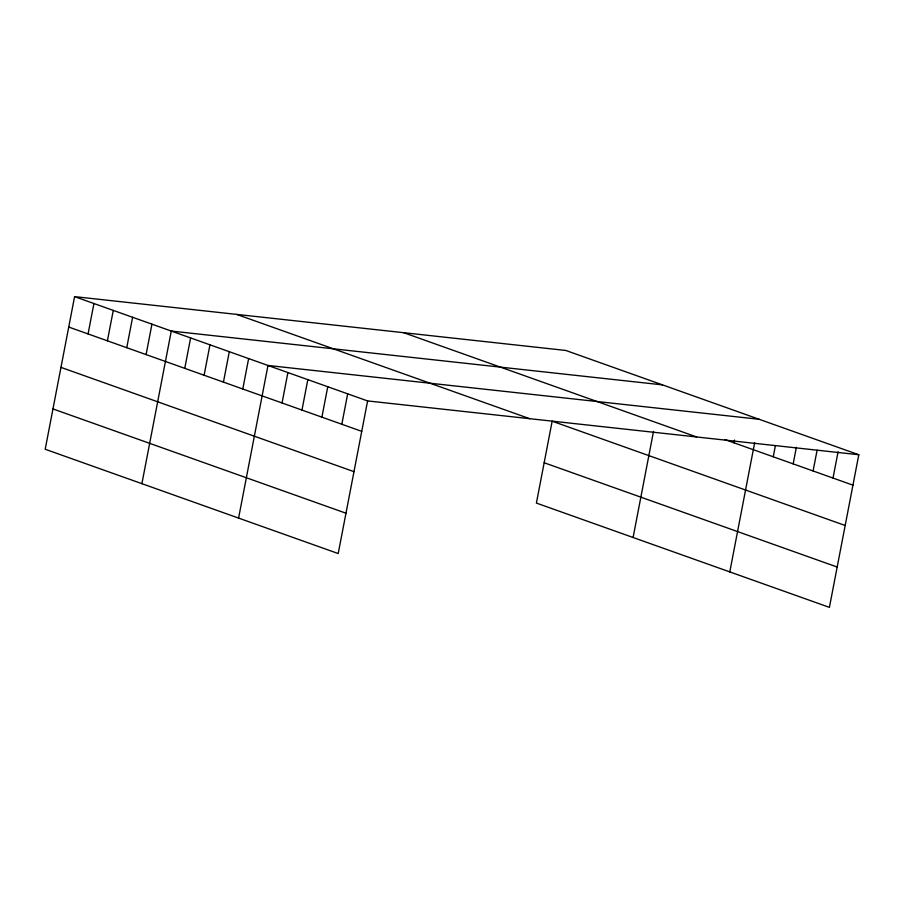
<?xml version="1.0" encoding="UTF-8"?>
<svg xmlns="http://www.w3.org/2000/svg" width="904" height="904" viewBox="0 0 904 904"><rect width="100%" height="100%" fill="white"/><g stroke="black" fill="none" stroke-linecap="round" stroke-linejoin="round"><path stroke-width="1.36" d="M74.591 296.636L45.2 449.254L338.209 553.542L367.6 400.924L74.591 296.636L565.791 350.458L858.8 454.746L829.409 607.364L536.4 503.076L552.163 421.196L845.172 525.484M88.072 333.938L93.926 303.518M107.406 340.819L113.271 310.4M126.752 347.701L132.605 317.281M146.086 354.583L151.94 324.174M141.894 483.674L171.285 331.056L662.485 384.878M184.766 368.346L190.62 337.938M204.101 375.228L209.965 344.819M223.446 382.121L229.3 351.701M242.78 389.002L248.634 358.583M238.588 518.082L267.979 365.465L759.179 419.286M282.048 402.969L287.901 372.561M301.97 410.066L307.823 379.646M321.892 417.151L327.756 386.742M341.825 424.247L347.678 393.828M633.094 537.496L653.513 431.423M733.98 442.824L734.511 440.056M729.788 571.904L754.648 442.791M773.248 456.791L775.372 445.728M793.17 463.888L796.367 447.299M813.091 470.973L817.092 450.237M833.013 478.069L838.076 451.797M367.6 400.924L858.8 454.746M724.951 439.604L852.947 485.154M403.692 332.695L696.701 436.982M236.69 314.4L529.699 418.688M544.163 462.746L837.172 567.034M68.738 327.056L361.747 431.344M60.963 367.374L353.984 471.662M52.963 408.924L345.983 513.212"/></g></svg>
